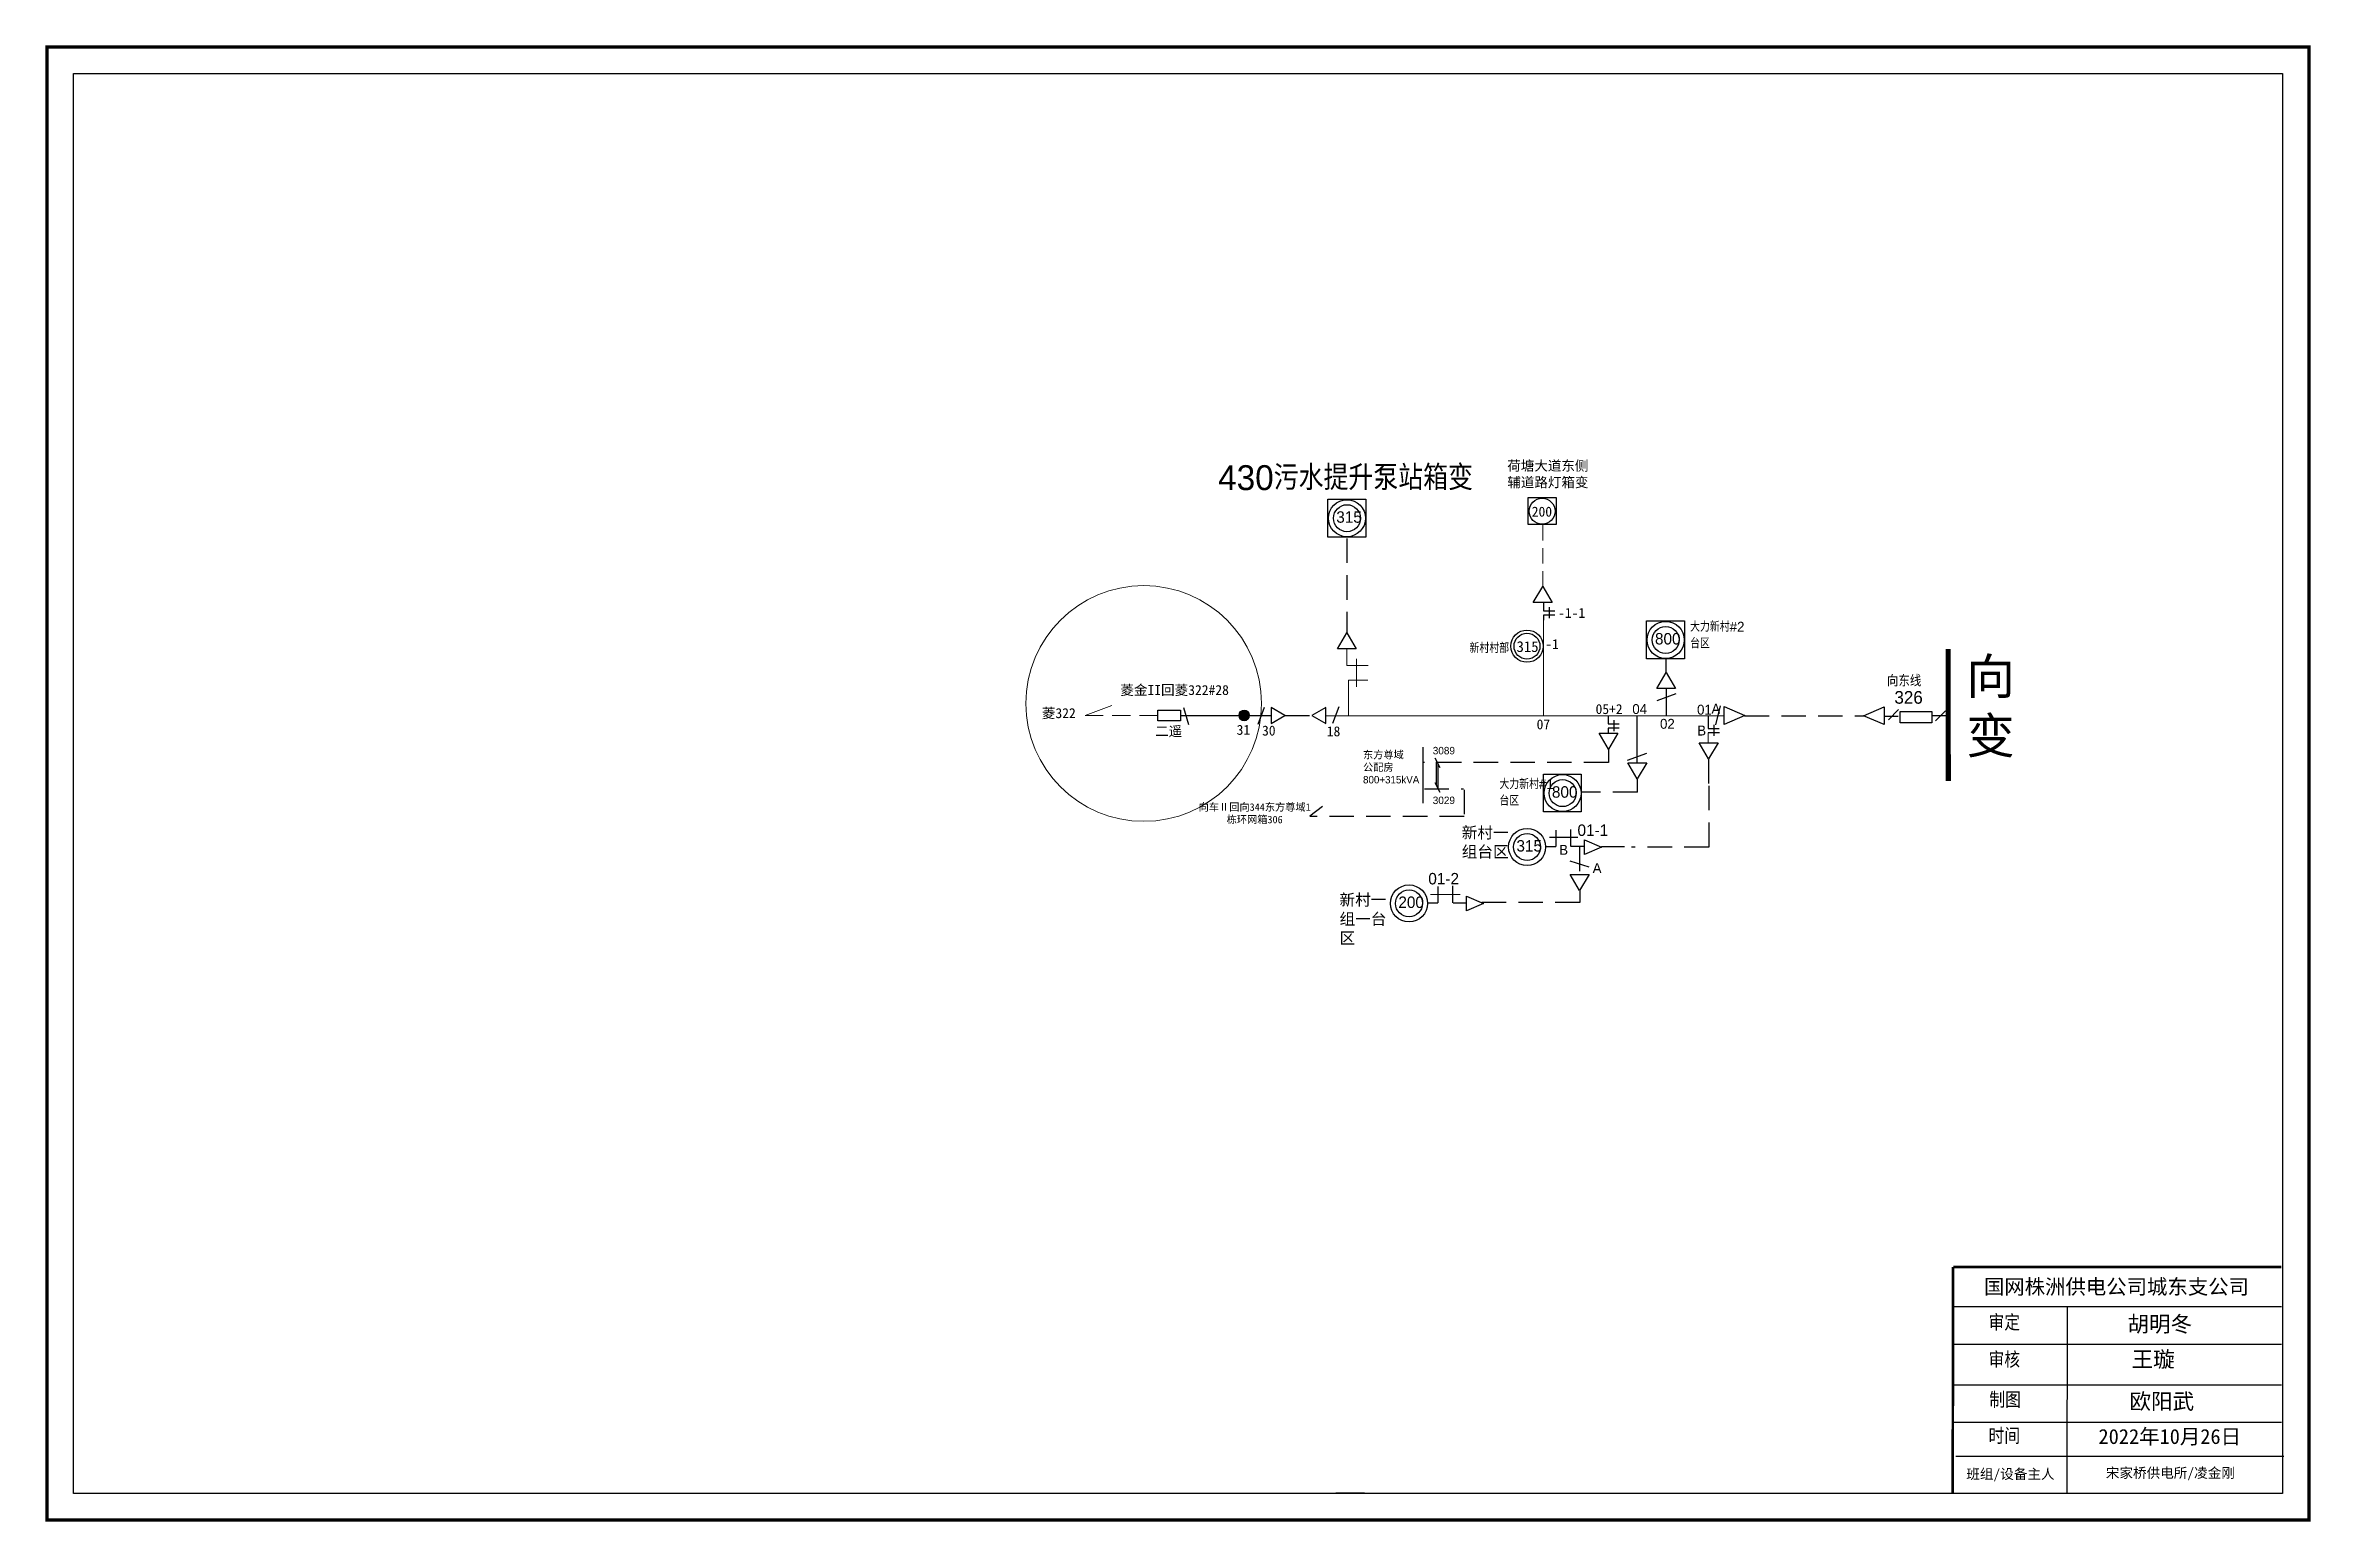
# Model space of a CAD drawing. Extents: x -44 to 411, y -29 to 267.
import ezdxf

# ---------------------------------------------------------------- set-up
doc = ezdxf.new("R2010")
doc.units = 0
doc.header["$LTSCALE"] = 0.774411
doc.linetypes.add('ACAD_ISO02W100', pattern=[15, 12, -3])
doc.linetypes.add('DASHED2', pattern=[9.525, 6.35, -3.175])
doc.layers.get('0').update_dxf_attribs({"linetype": 'CONTINUOUS'})
doc.layers.add('0-RefEdit0', color=7, linetype='CONTINUOUS')
doc.layers.add('2', color=7, linetype='CONTINUOUS')
doc.styles.add('hztxt_txtstyle_0.00_0_0', font='', dxfattribs={"bigfont": 'hztxt.shx'})
doc.styles.add('hztxt_txtstyle_1.99_0_0', font='', dxfattribs={"height": 1.9941, "bigfont": 'hztxt.shx'})
doc.styles.add('hztxt_txtstyle_2.30_0_0', font='', dxfattribs={"height": 2.3, "bigfont": 'hztxt.shx'})
doc.styles.add('hztxt_txtstyle_3.17_0_0', font='', dxfattribs={"height": 3.168, "bigfont": 'hztxt.shx'})
doc.styles.add('hztxt_txtstyle_5.00_0_0', font='', dxfattribs={"height": 5, "bigfont": 'hztxt.shx'})
doc.styles.add('SimSun_txtstyle_1.50_0_0', font='simsun.ttc', dxfattribs={"height": 1.5})
doc.styles.add('宋体_txtstyle_1.50_0_0', font='SIMSUN.TTC', dxfattribs={"height": 1.5})
doc.styles.add('宋体_txtstyle_1.99_0_0', font='SIMSUN.TTC', dxfattribs={"height": 1.9941})
doc.styles.add('宋体_txtstyle_2.00_0_0', font='SIMSUN.TTC', dxfattribs={"height": 2})
doc.styles.add('宋体_txtstyle_200.00_0_0200', font='SIMSUN.TTC', dxfattribs={"height": 200})
doc.styles.add('宋体_txtstyle_3.00_0_0', font='SIMSUN.TTC', dxfattribs={"height": 3})
doc.styles.add('宋体_txtstyle_3.17_0_0', font='SIMSUN.TTC', dxfattribs={"height": 3.168})
doc.styles.get('hztxt_txtstyle_0.00_0_0').set_extended_font_data('hztxt')
doc.styles.get('hztxt_txtstyle_1.99_0_0').set_extended_font_data('hztxt')
doc.styles.get('hztxt_txtstyle_2.30_0_0').set_extended_font_data('hztxt')
doc.styles.get('hztxt_txtstyle_3.17_0_0').set_extended_font_data('hztxt')
doc.styles.get('hztxt_txtstyle_5.00_0_0').set_extended_font_data('hztxt')

msp = doc.modelspace()

# ---------------------------------------------------------------- hatches: boundary and pattern name
at = {"linetype": 'Continuous', "lineweight": 0, "ltscale": 0.455719, "true_color": 0xffffff}
msp.add_hatch(color=7, dxfattribs=at).paths.add_polyline_path([(195.56, 133.01, -1), (197.73, 133.01, -1)])

# ---------------------------------------------------------------- linework, layer by layer
at = {"linetype": 'DASHED2'}
for p, q in [((217.24, 168.53), (217.29, 149.59)), ((281.34, 141.69), (281.34, 144.34)), ((185.55, 131.15), (184.54, 134.53)), ((204.82, 133), (210.28, 133)), ((297.11, 132.95), (321.12, 132.95)), ((269.75, 123.58), (232.61, 123.58)), ((235.99, 122.48), (234.96, 124.41)), ((235.24, 118.94), (235.24, 123.69)), ((235.57, 118.41), (235.57, 123.17)), ((269.78, 126.21), (269.78, 123.55)), ((289.87, 124.24), (289.87, 118.77)), ((232.82, 118.29), (240.69, 118.29)), ((235.99, 117.52), (234.96, 119.46)), ((275.56, 120.24), (275.56, 117.58)), ((289.91, 118.89), (289.91, 106.58)), ((240.8, 118.11), (240.8, 112.74)), ((275.58, 117.61), (264.36, 117.61)), ((240.8, 112.74), (209.86, 112.74)), ((263.94, 106.69), (263.94, 101.17)), ((273.01, 106.66), (268.38, 106.66)), ((289.91, 106.58), (274.37, 106.58)), ((262.01, 103.85), (265.85, 102.63)), ((264, 95.49), (244.25, 95.49)), ((264, 97.83), (264, 95.49))]:
    msp.add_line(p, q, dxfattribs=at)
at = {"color": 7, "linetype": 'DASHED2', "lineweight": 0, "ltscale": 0.624196}
msp.add_line((256.58, 158.89), (256.58, 171.19), dxfattribs=at)
at = {"linetype": 'Continuous'}
for p, q in [((254.68, 155.7), (256.58, 158.89)), ((258.45, 155.7), (254.68, 155.7)), ((256.58, 158.89), (258.45, 155.7)), ((215.39, 146.41), (217.29, 149.59)), ((219.16, 146.41), (215.39, 146.41)), ((217.29, 149.59), (219.16, 146.41)), ((279.45, 138.44), (281.35, 141.63)), ((281.35, 141.63), (283.22, 138.44)), ((283.22, 138.44), (279.45, 138.44)), ((283.28, 137.34), (279.46, 135.91)), ((183.94, 133), (202.06, 133.01)), ((199.45, 131.29), (200.71, 134.65)), ((215.63, 134.73), (214.37, 131.37)), ((293.02, 131.18), (293.01, 134.78)), ((293.01, 134.78), (297.16, 133.01)), ((297.16, 133.01), (293.02, 131.18)), ((320.97, 132.94), (325.11, 134.77)), ((325.12, 131.16), (320.97, 132.94)), ((325.11, 134.77), (325.12, 131.16)), ((325.99, 132.15), (328.01, 134.17)), ((335.4, 131.91), (337.43, 133.92)), ((269.77, 126.27), (267.9, 129.45)), ((267.9, 129.45), (271.67, 129.45)), ((271.67, 129.45), (269.77, 126.27)), ((289.86, 124.3), (288, 127.48)), ((288, 127.48), (291.76, 127.48)), ((291.76, 127.48), (289.86, 124.3)), ((273.62, 124.03), (277.44, 125.46)), ((275.55, 120.3), (273.68, 123.48)), ((273.68, 123.48), (277.45, 123.48)), ((277.45, 123.48), (275.55, 120.3)), ((263.98, 97.87), (262.11, 101.06)), ((262.11, 101.06), (265.88, 101.06)), ((265.88, 101.06), (263.98, 97.87)), ((338.98, 14.36), (404.84, 14.36)), ((361.84, 14.35), (361.78, -22.97)), ((338.98, 6.86), (404.84, 6.86)), ((338.98, -1.32), (404.84, -1.32)), ((338.98, -8.82), (404.84, -8.82)), ((339.47, -15.62), (405.33, -15.62))]:
    msp.add_line(p, q, dxfattribs=at)
for p, q in [((256.75, 155.55), (256.75, 154.02)), ((257.89, 154.76), (257.89, 152.54)), ((256.75, 154.02), (258.98, 154.02)), ((259.03, 153.13), (256.75, 153.13)), ((256.75, 153.13), (256.75, 152.14)), ((269.68, 132.89), (269.68, 131.35)), ((270.82, 132.09), (270.82, 129.87)), ((275.55, 123.52), (275.55, 132.86)), ((289.76, 132.95), (289.77, 130.4)), ((269.68, 131.35), (271.91, 131.35)), ((271.95, 130.46), (269.68, 130.46)), ((269.68, 130.46), (269.68, 129.47)), ((289.77, 130.4), (292, 130.4)), ((292.05, 129.51), (289.77, 129.51)), ((290.91, 131.14), (290.91, 128.91)), ((232.58, 115.43), (232.58, 126.65)), ((209.84, 112.86), (212.38, 114.82))]:
    msp.add_line(p, q)
at = {"color": 7, "linetype": 'Continuous', "lineweight": 0, "ltscale": 1.4554}
msp.add_line((256.74, 132.98), (256.74, 153.11), dxfattribs=at)
at = {"color": 7, "linetype": 'Continuous', "lineweight": 0, "ltscale": 0.550916}
for p, q in [((217.27, 146.27), (217.27, 143.01)), ((217.27, 143.01), (221.51, 143.01)), ((219.2, 144.35), (219.2, 138.78)), ((217.6, 132.95), (217.6, 140.06)), ((217.6, 140.06), (221.47, 140.06))]:
    msp.add_line(p, q, dxfattribs=at)
at = {"color": 0, "linetype": 'Continuous'}
for p, q in [((281.36, 138.47), (281.36, 132.98)), ((213.02, 133.01), (292.99, 132.95)), ((292.21, 134.92), (291.24, 131.12)), ((327.91, 132.83), (325.11, 132.83))]:
    msp.add_line(p, q, dxfattribs=at)
at = {"color": 7, "linetype": 'Continuous', "lineweight": 0, "ltscale": 0.74363}
msp.add_line((164.71, 133), (170.06, 135.02), dxfattribs=at)
at = {"color": 7, "linetype": 'DASHED2', "lineweight": 0, "ltscale": 0.74363}
msp.add_line((179.3, 133), (164.71, 133), dxfattribs=at)
at = {"linetype": 'ACAD_ISO02W100'}
msp.add_line((334.79, 133.02), (337.94, 133.01), dxfattribs=at)
at = {"color": 7, "linetype": 'Continuous', "lineweight": 0, "ltscale": 0.217059}
msp.add_line((289.77, 129.51), (289.77, 127.48), dxfattribs=at)
at = {"color": 7, "linetype": 'Continuous', "lineweight": 0, "ltscale": 0.535147}
msp.add_line((234.05, 97.09), (239.99, 97.09), dxfattribs=at)
at = {"linetype": 'Continuous', "const_width": 0.66}
msp.add_lwpolyline([(-43.65, 267.17), (410.39, 267.17), (410.39, -28.47), (-43.65, -28.47)], close=True, dxfattribs=at)
at = {"linetype": 'Continuous'}
for points in [[(-38.31, 261.83), (405.05, 261.83), (405.05, -23.13), (-38.31, -23.13)], [(334.68, 131.51), (328.3, 131.51), (328.3, 133.78), (334.68, 133.78)]]:
    msp.add_lwpolyline(points, close=True, dxfattribs=at)
at = {"linetype": 'ByBlock'}
for points in [[(213.45, 176.41), (221.04, 176.41), (221.04, 168.82), (213.45, 168.82)], [(277.42, 151.98), (285.01, 151.98), (285.01, 144.39), (277.42, 144.39)], [(256.73, 121.23), (264.32, 121.23), (264.32, 113.65), (256.73, 113.65)]]:
    msp.add_lwpolyline(points, close=True, dxfattribs=at)
for points in [[(253.68, 176.72), (259.25, 176.72), (259.25, 171.31), (253.68, 171.31)], [(179.3, 131.92), (179.3, 134.07), (183.88, 134.07), (183.88, 131.92)], [(204.82, 133.01), (202.06, 134.61), (202.06, 131.41)], [(210.26, 133.01), (213.02, 131.42), (213.02, 134.61)]]:
    msp.add_lwpolyline(points, close=True)
at = {"linetype": 'Continuous'}
for points, const_width in [([(337.99, 119.83), (337.95, 146.35)], 1.02), ([(338.94, 22.29), (338.87, -22.97)], 0.528), ([(338.98, 22.29), (404.84, 22.29)], 0.528)]:
    msp.add_lwpolyline(points, dxfattribs=dict(at, const_width=const_width))
at = {"color": 0, "linetype": 'ByBlock', "ltscale": 2}
for points in [[(259.2, 109.99), (259.2, 106.69), (259.2, 106.69), (259.2, 106.69)], [(262.25, 106.69), (262.25, 106.69), (262.25, 106.69), (262.25, 110.12)], [(235.51, 98.67), (235.51, 95.37), (235.51, 95.37), (235.51, 95.37)], [(238.56, 95.37), (238.56, 95.37), (238.56, 95.37), (238.56, 98.8)]]:
    msp.add_lwpolyline(points, dxfattribs=at)
at = {"color": 7, "linetype": 'ByBlock', "ltscale": 2}
for points in [[(257.93, 108.59), (263.65, 108.59)], [(215.05, -23.01), (220.77, -23.01)]]:
    msp.add_lwpolyline(points, dxfattribs=at)
at = {"color": 7}
for centre, radius in [((217.28, 172.59), 3.72), ((217.28, 172.59), 2.71), ((281.25, 148.16), 3.72), ((281.25, 148.16), 2.71), ((260.56, 117.42), 3.72), ((260.56, 117.42), 2.71), ((253.44, 106.61), 3.72), ((253.44, 106.61), 2.71), ((229.74, 95.28), 3.72), ((229.74, 95.28), 2.71)]:
    msp.add_circle(centre, radius, dxfattribs=at)
for centre in [(256.46, 174), (253.42, 146.91)]:
    msp.add_circle(centre, 2.6)
at = {"color": 12, "linetype": 'Continuous', "lineweight": 0, "ltscale": 1.639772, "true_color": 0xc00000}
msp.add_circle((176.49, 135.41), 23.65, dxfattribs=at)
at = {"linetype": 'Continuous'}
msp.add_circle((253.42, 146.91), 3.24, dxfattribs=at)
at = {"color": 7, "linetype": 'Continuous', "lineweight": 0, "ltscale": 0.455719}
msp.add_circle((196.64, 133.01), 1.09, dxfattribs=at)
at = {"layer": '0-RefEdit0', "color": 0, "ltscale": 2}
for p, q in [((259.21, 106.67), (257.19, 106.67)), ((264.93, 106.68), (262.26, 106.68)), ((235.51, 95.35), (233.49, 95.34)), ((241.24, 95.36), (238.57, 95.35))]:
    msp.add_line(p, q, dxfattribs=at)
at = {"layer": '0-RefEdit0', "ltscale": 2}
for p, q in [((264.95, 108.07), (268.4, 106.59)), ((264.95, 105.13), (264.95, 108.07)), ((268.4, 106.59), (264.95, 105.13)), ((241.26, 96.75), (244.71, 95.27)), ((241.26, 93.81), (241.26, 96.75)), ((244.71, 95.27), (241.26, 93.81))]:
    msp.add_line(p, q, dxfattribs=at)

# ---------------------------------------------------------------- texts
at = {"color": 7, "linetype": 'Continuous', "lineweight": 0, "ltscale": 1.607271, "insert": (191.42, 183.23), "char_height": 5, "attachment_point": 1, "style": 'hztxt_txtstyle_5.00_0_0'}
msp.add_mtext('430污水提升泵站箱变', dxfattribs=at)
at = {"attachment_point": 1}
for s, insert, char_height, width, style in [('{\\fSimSun|b0|i0|c134|p2;荷塘大道东侧辅道路灯箱变}', (249.47, 184.12), 1.989, 18.343, 'hztxt_txtstyle_0.00_0_0'), ('{\\fSimSun|b0|i0|c134|p2;200}', (254.38, 174.91), 1.9941, 4.1943, 'hztxt_txtstyle_0.00_0_0'), ('{\\fSimSun|b0|i0|c134|p2;-1-1}', (259.67, 154.59), 1.9941, 4.1943, 'hztxt_txtstyle_0.00_0_0'), ('大力新村#2台区', (286.15, 151.8), 1.989, 11.0022, 'hztxt_txtstyle_0.00_0_0'), ('新村村部', (241.88, 147.52), 1.989, 29.7156, 'hztxt_txtstyle_0.00_0_0'), ('{\\fSimSun|b0|i0|c134|p2;-1}', (257.08, 148.31), 1.9941, 4.1943, 'hztxt_txtstyle_0.00_0_0'), ('07', (255.35, 132.22), 1.994, 4.1943, '宋体_txtstyle_1.99_0_0'), ('05+2', (267.19, 135.28), 1.989, 11.4532, '宋体_txtstyle_1.99_0_0'), ('04', (274.56, 135.29), 1.989, 11.4532, 'hztxt_txtstyle_0.00_0_0'), ('02', (280.12, 132.32), 1.989, 11.4532, 'hztxt_txtstyle_0.00_0_0'), ('01', (287.55, 135.16), 1.989, 29.7156, 'hztxt_txtstyle_0.00_0_0'), ('A', (290.44, 135.34), 1.99, 11.4532, 'hztxt_txtstyle_0.00_0_0'), ('31', (195.14, 131.12), 1.994, 4.1943, '宋体_txtstyle_1.99_0_0'), ('{\\fSimSun|b0|i0|c134|p2;30}', (200.24, 130.97), 1.9941, 4.1943, 'hztxt_txtstyle_0.00_0_0'), ('{\\fSimSun|b0|i0|c134|p2;18}', (213.23, 130.82), 1.9941, 4.1943, 'hztxt_txtstyle_0.00_0_0'), ('B', (287.58, 130.97), 1.99, 11.4532, 'hztxt_txtstyle_0.00_0_0'), ('{\\fSimSun|b0|i0|c134|p2;东方尊域    公配房\\fMS PGothic|b0|i0|c134|p34;800+315kVA}', (220.51, 125.87), 1.5, 12.036, '宋体_txtstyle_1.50_0_0'), ('3089', (234.5, 126.7), 1.5, 4.1943, 'hztxt_txtstyle_0.00_0_0'), ('大力新村#1台区', (247.88, 120.21), 1.989, 12.036, 'hztxt_txtstyle_0.00_0_0'), ('3029', (234.5, 116.72), 1.5, 4.1943, 'hztxt_txtstyle_0.00_0_0'), ('B', (259.88, 107.03), 1.99, 11.4532, 'hztxt_txtstyle_0.00_0_0'), ('A', (266.6, 103.36), 1.99, 11.4532, 'hztxt_txtstyle_0.00_0_0')]:
    msp.add_mtext(s, dxfattribs=dict(at, insert=insert, char_height=char_height, width=width, style=style))
at = {"color": 7, "char_height": 2.3, "attachment_point": 1}
for s, insert, width, style in [('315', (215.14, 173.98), 4.8377, 'hztxt_txtstyle_2.30_0_0'), ('800', (279.11, 149.55), 4.8377, 'hztxt_txtstyle_0.00_0_0'), ('800', (258.42, 118.8), 4.8377, 'hztxt_txtstyle_0.00_0_0'), ('{\\f\uffbfﾬￌﾣﾤ_GB2312|b0|i0|c134|p49;新村一组台区}', (240.32, 110.65), 10.2979, 'hztxt_txtstyle_0.00_0_0'), ('01-1', (263.56, 111.13), 4.8377, 'hztxt_txtstyle_0.00_0_0'), ('315', (251.3, 107.99), 4.8377, 'hztxt_txtstyle_0.00_0_0'), ('01-2', (233.61, 101.4), 4.8377, 'hztxt_txtstyle_0.00_0_0'), ('{\\f\uffbfﾬￌﾣﾤ_GB2312|b0|i0|c134|p49;新村一组一台区}', (215.79, 97.16), 10.2979, 'hztxt_txtstyle_2.30_0_0'), ('200', (227.6, 96.67), 4.8377, 'hztxt_txtstyle_0.00_0_0')]:
    msp.add_mtext(s, dxfattribs=dict(at, insert=insert, width=width, style=style))
at = {"color": 7, "linetype": 'Continuous', "insert": (251.32, 147.91), "char_height": 2.1675, "width": 4.7831, "attachment_point": 1, "style": 'hztxt_txtstyle_0.00_0_0'}
msp.add_mtext('{\\fSimSun|b0|i0|c134|p2;315}', dxfattribs=at)
at = {"color": 0, "linetype": 'Continuous', "attachment_point": 1, "style": 'hztxt_txtstyle_0.00_0_0'}
for s, insert, char_height, width in [('向东线', (325.67, 141.12), 2.3, 9.895), ('326', (327.17, 137.91), 2.55, 13.7716)]:
    msp.add_mtext(s, dxfattribs=dict(at, insert=insert, char_height=char_height, width=width))
at = {"linetype": 'Continuous', "attachment_point": 1}
for s, insert, char_height, width, style in [('{\\fSimSun|b0|i0|c134|p2;向\\P变}', (341.58, 144.42), 7.14, 37.0929, 'hztxt_txtstyle_0.00_0_0'), ('审定', (346.06, 12.72), 3.168, 24.7753, 'hztxt_txtstyle_0.00_0_0'), ('{\\fSimSun|b0|i0|c134|p2;胡明冬}', (373.96, 12.47), 3.168, 24.7753, 'hztxt_txtstyle_3.17_0_0'), ('审核', (346.06, 5.25), 3.168, 24.7753, 'hztxt_txtstyle_0.00_0_0'), ('{\\fSimSun|b0|i0|c134|p2;王璇}', (374.78, 5.39), 3.168, 34.9049, 'hztxt_txtstyle_3.17_0_0'), ('制图', (346.23, -2.79), 3.168, 24.7753, 'hztxt_txtstyle_0.00_0_0'), ('欧阳武', (374.36, -3.05), 3.168, 24.7753, '宋体_txtstyle_3.17_0_0'), ('时间', (346.06, -10.06), 3.168, 24.7753, 'hztxt_txtstyle_0.00_0_0')]:
    msp.add_mtext(s, dxfattribs=dict(at, insert=insert, char_height=char_height, width=width, style=style))
at = {"color": 1, "linetype": 'Continuous', "lineweight": 0, "ltscale": 0.74363, "true_color": 0xff0000, "char_height": 2, "attachment_point": 1, "style": '宋体_txtstyle_2.00_0_0'}
for s, insert in [('菱金II回菱322#28', (171.79, 139.11)), ('菱322', (156.04, 134.47))]:
    msp.add_mtext(s, dxfattribs=dict(at, insert=insert))
at = {"color": 2, "true_color": 0xffff00, "insert": (178.78, 130.84), "char_height": 1.989, "width": 14.2441, "attachment_point": 1, "style": 'hztxt_txtstyle_1.99_0_0'}
msp.add_mtext('{\\fSimSun|b0|i0|c134|p2;二遥}', dxfattribs=at)
at = {"color": 7, "linetype": 'Continuous', "lineweight": 0, "ltscale": 1.306193, "char_height": 3, "attachment_point": 1, "style": '宋体_txtstyle_3.00_0_0'}
for s, insert in [('国网株洲供电公司城东支公司', (345.14, 19.86)), ('2022年10月26日', (368.13, -10.2))]:
    msp.add_mtext(s, dxfattribs=dict(at, insert=insert))
at = {"color": 7, "linetype": 'Continuous', "lineweight": 0, "ltscale": 0.67191, "char_height": 2, "attachment_point": 1, "style": '宋体_txtstyle_200.00_0_0200'}
for s, insert in [('班组/设备主人', (341.59, -18.22)), ('宋家桥供电所/凌金刚', (369.6, -18))]:
    msp.add_mtext(s, dxfattribs=dict(at, insert=insert))
at = {"layer": '2', "color": 2, "linetype": 'Continuous', "true_color": 0xffff00, "insert": (198.76, 115.37), "char_height": 1.5, "width": 23.95, "attachment_point": 2, "style": 'SimSun_txtstyle_1.50_0_0'}
msp.add_mtext('{\\C256;向车Ⅱ回向344东方尊域1栋环网箱306}', dxfattribs=at)

doc.saveas('drawing.dxf')
